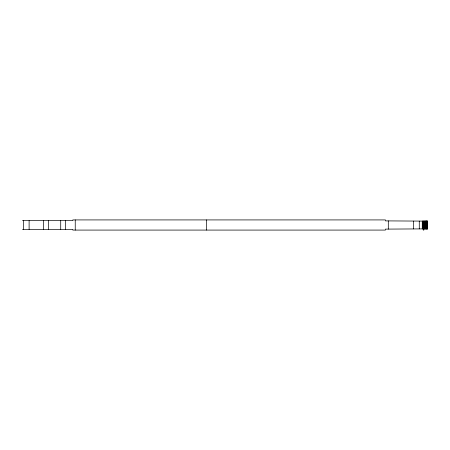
<?xml version="1.0" encoding="UTF-8"?>
<svg xmlns="http://www.w3.org/2000/svg" width="450" height="450" viewBox="0 0 450 450"><rect width="100%" height="100%" fill="white"/><g stroke="black" fill="none" stroke-linecap="round" stroke-linejoin="round"><path stroke-width="0.67" d="M22.506 220.646L72.821 220.646L72.821 219.921L385.402 219.921L385.402 220.888L427.494 221.13L427.494 228.87L385.402 229.112L385.402 230.079L72.821 230.079L72.821 229.354L22.506 229.354M427.438 228.87L427.393 221.13L427.331 228.87M427.258 221.13L427.258 228.87M427.168 221.13L427.168 228.87M427.067 221.13L427.067 228.87M426.954 221.13L426.954 228.87M426.831 221.13L426.831 228.87M426.69 221.13L426.69 228.87M426.538 221.13L426.538 228.87M426.375 221.13L426.375 228.87M426.195 221.13L426.195 228.87M426.009 221.13L426.009 228.87M425.807 221.13L425.807 228.87M425.599 221.13L425.599 228.87M425.374 221.13L425.374 228.87M425.143 221.13L425.143 228.87M424.896 221.13L424.896 228.87M424.642 221.13L424.642 228.87M424.378 221.13L424.378 228.87M424.103 221.13L424.103 228.87M423.816 221.13L423.816 230.079L423.281 230.079L423.281 228.87M423.523 221.13L423.523 228.87M423.225 221.13L423.225 228.87M422.91 221.13L422.91 228.87M422.595 221.13L422.595 228.87M422.269 221.13L422.269 228.87M419.276 221.13L419.276 228.87M413.466 221.13L413.466 228.87M388.305 220.888L388.305 229.112M206.37 219.921L206.37 230.079M75.24 219.921L75.24 230.079M65.531 220.646L65.531 229.354M60.716 220.646L60.716 229.354M48.628 220.646L48.628 229.354M43.532 220.646L43.532 229.354M29.109 220.646L29.109 229.354M23.439 220.646L23.439 229.354"/></g></svg>
